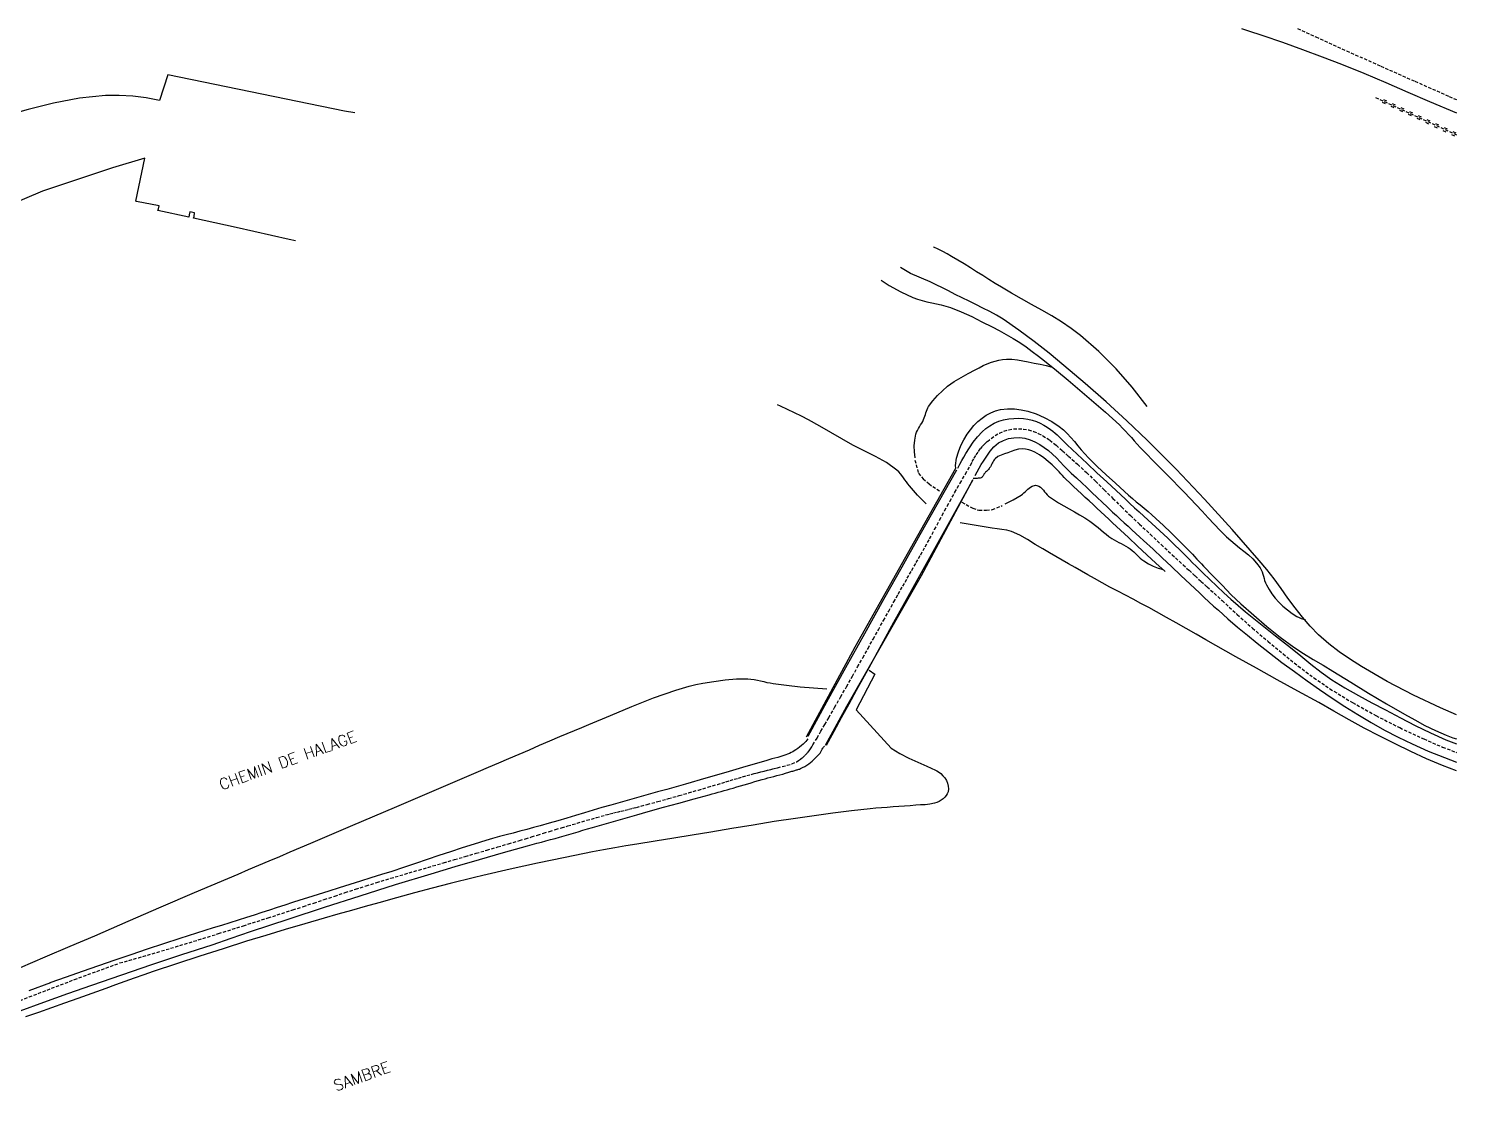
# Model space of a CAD drawing. Header units: millimetres. Extents: x 163000 to 164000, y 125000 to 126000.
# Drawn here: x 163776 to 164000, y 125832.9 to 126000 of the extents above; entities that cross this region are included whole.
import ezdxf
from ezdxf.enums import TextEntityAlignment as Align

# ---------------------------------------------------------------- set-up
doc = ezdxf.new("R2010")
doc.units = ezdxf.units.MM
doc.linetypes.add('DASHED', pattern=[0.75, 0.5, -0.25])
doc.layers.get('0').update_dxf_attribs({"linetype": 'CONTINUOUS'})
for name, color, linetype in [('W0001', 6, 'DASHED'), ('W0008', 7, 'CONTINUOUS'), ('W0010', 4, 'CONTINUOUS'), ('W0071', 7, 'CONTINUOUS'), ('W0112', 1, 'DASHED'), ('W0120', 7, 'CONTINUOUS'), ('W0211', 2, 'CONTINUOUS'), ('W0214', 2, 'CONTINUOUS'), ('W0220', 5, 'DASHED'), ('W0333', 7, 'CONTINUOUS'), ('W0510', 5, 'CONTINUOUS'), ('W0985', 4, 'CONTINUOUS'), ('W0989', 7, 'CONTINUOUS')]:
    doc.layers.add(name, color=color, linetype=linetype)
doc.styles.get("Standard").update_dxf_attribs({"font": 'romans.shx', "width": 0.85})

# ---------------------------------------------------------------- blocks, each defined once
blk = doc.blocks.new('t220o')
at = {"color": 0, "linetype": 'Continuous'}
for p, q in [((-0.25, 0.25), (0.25, 0.25)), ((-0.25, -0.25), (0.25, -0.25))]:
    blk.add_line(p, q, dxfattribs=at)

msp = doc.modelspace()

# ---------------------------------------------------------------- linework, layer by layer
at = {"layer": 'W0001'}
for points in [[(163975.07, 126000), (163977.95, 125998.69), (163982.77, 125996.51), (163988.13, 125994.11), (163993.5, 125991.73), (163998.87, 125989.36), (164000, 125988.86)], [(163769.14, 125845.36), (163776.17, 125848.18), (163783.25, 125850.89), (163790.36, 125853.49), (163793.27, 125854.32), (163796.17, 125855.16), (163799.07, 125856.02), (163801.96, 125856.89), (163805.86, 125858.1), (163809.75, 125859.33), (163813.63, 125860.57), (163817.51, 125861.82), (163819.15, 125862.35), (163820.79, 125862.89), (163822.43, 125863.44), (163824.07, 125863.98), (163825.71, 125864.52), (163827.35, 125865.06), (163829, 125865.59), (163830.65, 125866.11), (163832.84, 125866.77), (163835.04, 125867.42), (163837.25, 125868.06), (163839.45, 125868.7), (163841.15, 125869.2), (163842.85, 125869.7), (163844.55, 125870.19), (163846.25, 125870.69), (163847.94, 125871.19), (163849.64, 125871.69), (163851.34, 125872.19), (163853.04, 125872.69), (163853.98, 125872.97), (163854.93, 125873.26), (163855.88, 125873.55), (163856.82, 125873.84), (163857.77, 125874.13), (163858.71, 125874.41), (163859.66, 125874.7), (163860.61, 125874.98), (163862.1, 125875.42), (163863.6, 125875.86), (163865.11, 125876.29), (163866.61, 125876.7), (163867.21, 125876.86), (163867.8, 125877.01), (163868.4, 125877.15), (163869, 125877.3), (163869.6, 125877.44), (163870.19, 125877.59), (163870.79, 125877.74), (163871.38, 125877.89), (163873.06, 125878.34), (163874.73, 125878.8), (163876.4, 125879.26), (163878.07, 125879.73), (163879.58, 125880.17), (163881.1, 125880.6), (163882.61, 125881.05), (163884.12, 125881.49), (163884.78, 125881.69), (163885.43, 125881.89), (163886.09, 125882.09), (163886.74, 125882.29), (163887.39, 125882.48), (163888.05, 125882.68), (163888.7, 125882.87), (163889.36, 125883.06), (163889.88, 125883.19), (163890.4, 125883.33), (163890.92, 125883.46), (163891.44, 125883.58), (163891.96, 125883.71), (163892.47, 125883.84), (163892.99, 125883.97), (163893.51, 125884.11), (163894.26, 125884.31), (163895.01, 125884.49), (163895.77, 125884.72), (163896.48, 125885.04), (163896.96, 125885.33), (163897.41, 125885.67), (163897.83, 125886.05), (163898.21, 125886.45), (163898.46, 125886.74), (163898.68, 125887.06), (163898.88, 125887.39), (163899.08, 125887.71), (163899.71, 125888.76), (163900.33, 125889.82), (163900.93, 125890.88), (163901.54, 125891.94), (163902.48, 125893.56), (163903.41, 125895.19), (163904.34, 125896.81), (163905.26, 125898.44), (163906.08, 125899.9), (163906.9, 125901.35), (163907.71, 125902.81), (163908.52, 125904.27), (163909.33, 125905.73), (163910.14, 125907.19), (163910.95, 125908.65), (163911.76, 125910.1), (163912.46, 125911.34), (163913.16, 125912.57), (163913.87, 125913.81), (163914.57, 125915.04), (163915.27, 125916.27), (163915.97, 125917.51), (163916.67, 125918.75), (163917.36, 125919.99), (163917.76, 125920.72), (163918.16, 125921.46), (163918.55, 125922.19), (163918.94, 125922.93), (163919.34, 125923.67), (163919.73, 125924.41), (163920.13, 125925.14), (163920.54, 125925.87), (163921.34, 125927.3), (163922.15, 125928.73), (163922.98, 125930.15), (163923.81, 125931.57), (163924.07, 125932.12), (163924.36, 125932.66), (163924.68, 125933.18), (163925.02, 125933.68), (163925.34, 125934.11), (163925.68, 125934.52), (163926.05, 125934.91), (163926.44, 125935.27), (163927.03, 125935.75), (163927.66, 125936.19), (163928.32, 125936.58), (163929.03, 125936.88), (163929.78, 125937.09), (163930.54, 125937.22), (163931.32, 125937.26), (163932.1, 125937.21), (163932.89, 125937.07), (163933.67, 125936.84), (163934.42, 125936.53), (163935.13, 125936.16), (163936.22, 125935.47), (163937.23, 125934.67), (163938.19, 125933.81), (163939.14, 125932.96), (163940.58, 125931.68), (163941.99, 125930.37), (163943.38, 125929.03), (163944.76, 125927.68), (163946.13, 125926.33), (163947.5, 125924.98), (163948.88, 125923.63), (163950.27, 125922.3), (163951.98, 125920.7), (163953.69, 125919.1), (163955.41, 125917.51), (163957.13, 125915.92), (163958.07, 125915.06), (163959.01, 125914.19), (163959.95, 125913.33), (163960.9, 125912.47), (163963.26, 125910.3), (163965.62, 125908.13), (163968.01, 125905.99), (163970.45, 125903.9), (163972.8, 125901.96), (163975.19, 125900.05), (163977.63, 125898.21), (163980.15, 125896.49), (163983.72, 125894.31), (163987.37, 125892.28), (163991.1, 125890.39), (163994.88, 125888.61), (163997.83, 125887.34), (164000, 125886.5)]]:
    msp.add_lwpolyline(points, dxfattribs=at)
at = {"layer": 'W0008'}
for points in [[(163966.3, 126000), (163967.22, 125999.7), (163969.61, 125998.91), (163972.73, 125997.85), (163975.83, 125996.74), (163978.92, 125995.59), (163981.99, 125994.4), (163985.47, 125992.99), (163988.92, 125991.53), (163992.36, 125990.05), (163995.8, 125988.57), (164000, 125986.77)], [(163921.82, 125931.09), (163922.1, 125931.68), (163922.4, 125932.26), (163922.72, 125932.82), (163923.07, 125933.38), (163923.63, 125934.27), (163924.22, 125935.15), (163924.86, 125936), (163925.6, 125936.78), (163926.19, 125937.28), (163926.82, 125937.73), (163927.5, 125938.11), (163928.21, 125938.42), (163928.98, 125938.66), (163929.78, 125938.81), (163930.58, 125938.88), (163931.38, 125938.89), (163932.08, 125938.85), (163932.78, 125938.75), (163933.46, 125938.59), (163934.13, 125938.38), (163934.72, 125938.14), (163935.29, 125937.84), (163935.83, 125937.5), (163936.35, 125937.14), (163936.71, 125936.87), (163937.04, 125936.58), (163937.37, 125936.28), (163937.68, 125935.97), (163937.99, 125935.66), (163938.3, 125935.34), (163938.62, 125935.03), (163938.93, 125934.72), (163940.49, 125933.27), (163942.06, 125931.81), (163943.62, 125930.36), (163945.18, 125928.91), (163945.9, 125928.23), (163946.63, 125927.56), (163947.35, 125926.89), (163948.08, 125926.22), (163948.8, 125925.55), (163949.52, 125924.88), (163950.25, 125924.21), (163950.97, 125923.54), (163952.22, 125922.39), (163953.47, 125921.24), (163954.71, 125920.09), (163955.94, 125918.92), (163956.48, 125918.4), (163957.02, 125917.86), (163957.56, 125917.33), (163958.09, 125916.79), (163958.62, 125916.25), (163959.16, 125915.72), (163959.69, 125915.18), (163960.23, 125914.65), (163961.32, 125913.6), (163962.4, 125912.56), (163963.5, 125911.52), (163964.62, 125910.51), (163966.91, 125908.56), (163969.25, 125906.66), (163971.6, 125904.79), (163973.96, 125902.93), (163975.57, 125901.64), (163977.17, 125900.35), (163978.8, 125899.08), (163980.48, 125897.9), (163982.52, 125896.62), (163984.62, 125895.44), (163986.74, 125894.3), (163988.86, 125893.18), (163991.2, 125891.95), (163993.55, 125890.73), (163995.93, 125889.56), (163998.35, 125888.48), (164000, 125887.83)], [(163924.54, 125929.9), (163924.83, 125930.49), (163925.14, 125931.07), (163925.48, 125931.64), (163925.84, 125932.19), (163926.34, 125932.95), (163926.85, 125933.72), (163927.45, 125934.44), (163928.18, 125935.04), (163928.94, 125935.43), (163929.75, 125935.7), (163930.59, 125935.85), (163931.45, 125935.87), (163932.3, 125935.77), (163933.12, 125935.53), (163933.9, 125935.2), (163934.64, 125934.8), (163936.02, 125933.82), (163937.25, 125932.67), (163938.41, 125931.46), (163939.59, 125930.3), (163940.41, 125929.54), (163941.22, 125928.78), (163942.02, 125928.02), (163942.83, 125927.25), (163943.64, 125926.49), (163944.44, 125925.72), (163945.25, 125924.96), (163946.07, 125924.2), (163946.67, 125923.64), (163947.28, 125923.08), (163947.89, 125922.52), (163948.5, 125921.96), (163949.11, 125921.4), (163949.72, 125920.84), (163950.33, 125920.28), (163950.94, 125919.71), (163952.41, 125918.35), (163953.87, 125916.99), (163955.33, 125915.63), (163956.79, 125914.27), (163957.52, 125913.58), (163958.25, 125912.89), (163958.98, 125912.2), (163959.71, 125911.51), (163960.44, 125910.82), (163961.17, 125910.14), (163961.91, 125909.46), (163962.66, 125908.79), (163964.16, 125907.47), (163965.68, 125906.17), (163967.21, 125904.89), (163968.77, 125903.63), (163970.69, 125902.11), (163972.64, 125900.63), (163974.6, 125899.17), (163976.59, 125897.74), (163978.54, 125896.37), (163980.5, 125895.02), (163982.49, 125893.7), (163984.51, 125892.44), (163986.6, 125891.21), (163988.72, 125890.02), (163990.87, 125888.9), (163993.05, 125887.84), (163995.57, 125886.72), (163998.13, 125885.69), (164000, 125884.99)], [(163898.28, 125888.63), (163898.11, 125888.41), (163897.94, 125888.2), (163897.75, 125888), (163897.55, 125887.81), (163897.28, 125887.57), (163896.99, 125887.35), (163896.69, 125887.13), (163896.39, 125886.93), (163896.15, 125886.77), (163895.91, 125886.62), (163895.66, 125886.48), (163895.41, 125886.36), (163894.5, 125886.01), (163893.57, 125885.73), (163892.64, 125885.48), (163891.71, 125885.21), (163888.56, 125884.28), (163885.4, 125883.36), (163882.25, 125882.45), (163879.09, 125881.54), (163877.62, 125881.13), (163876.16, 125880.71), (163874.69, 125880.31), (163873.23, 125879.9), (163871.76, 125879.49), (163870.29, 125879.08), (163868.83, 125878.67), (163867.37, 125878.25), (163865.98, 125877.85), (163864.6, 125877.44), (163863.22, 125877.03), (163861.84, 125876.62), (163860.46, 125876.21), (163859.08, 125875.8), (163857.7, 125875.4), (163856.31, 125875.01), (163855.25, 125874.71), (163854.18, 125874.43), (163853.11, 125874.15), (163852.04, 125873.87), (163850.97, 125873.59), (163849.9, 125873.3), (163848.84, 125873.01), (163847.78, 125872.7), (163845.92, 125872.13), (163844.08, 125871.54), (163842.23, 125870.93), (163840.4, 125870.32), (163838.56, 125869.69), (163836.72, 125869.07), (163834.88, 125868.46), (163833.04, 125867.86), (163831.39, 125867.34), (163829.74, 125866.82), (163828.09, 125866.3), (163826.43, 125865.79), (163824.78, 125865.28), (163823.12, 125864.76), (163821.47, 125864.25), (163819.82, 125863.72), (163818.62, 125863.34), (163817.43, 125862.95), (163816.23, 125862.56), (163815.03, 125862.17), (163813.84, 125861.78), (163812.64, 125861.39), (163811.44, 125861), (163810.25, 125860.62), (163808.94, 125860.2), (163807.62, 125859.79), (163806.31, 125859.39), (163804.99, 125858.98), (163803.68, 125858.58), (163802.37, 125858.17), (163801.06, 125857.76), (163799.75, 125857.34), (163797.19, 125856.5), (163794.65, 125855.65), (163792.1, 125854.79), (163789.56, 125853.92), (163787.02, 125853.04), (163784.48, 125852.16), (163781.95, 125851.27), (163779.41, 125850.37)], [(163804.83, 125856.36), (163807.84, 125857.39), (163810.85, 125858.41), (163813.87, 125859.42), (163816.9, 125860.41), (163822.46, 125862.22), (163828.04, 125864.01), (163833.62, 125865.77), (163839.21, 125867.49), (163842.98, 125868.61), (163846.76, 125869.71), (163850.55, 125870.79), (163854.33, 125871.86), (163855.05, 125872.06), (163855.76, 125872.26), (163856.48, 125872.45), (163857.19, 125872.64), (163857.91, 125872.83), (163858.62, 125873.02), (163859.33, 125873.22), (163860.05, 125873.42), (163860.79, 125873.63), (163861.53, 125873.85), (163862.26, 125874.07), (163863, 125874.29), (163863.74, 125874.51), (163864.48, 125874.73), (163865.21, 125874.95), (163865.95, 125875.17), (163867.78, 125875.69), (163869.6, 125876.21), (163871.43, 125876.72), (163873.25, 125877.23), (163875.64, 125877.9), (163878.03, 125878.56), (163880.43, 125879.22), (163882.82, 125879.88), (163883.29, 125880.01), (163883.76, 125880.14), (163884.23, 125880.27), (163884.7, 125880.4), (163885.17, 125880.53), (163885.64, 125880.66), (163886.11, 125880.79), (163886.58, 125880.92), (163887.15, 125881.09), (163887.71, 125881.25), (163888.28, 125881.42), (163888.84, 125881.59), (163889.4, 125881.76), (163889.97, 125881.92), (163890.53, 125882.09), (163891.1, 125882.25), (163891.56, 125882.38), (163892.02, 125882.5), (163892.48, 125882.62), (163892.94, 125882.74), (163893.4, 125882.87), (163893.87, 125882.99), (163894.33, 125883.11), (163894.79, 125883.24), (163894.95, 125883.29), (163895.11, 125883.34), (163895.27, 125883.39), (163895.43, 125883.44), (163895.6, 125883.49), (163895.76, 125883.54), (163895.92, 125883.59), (163896.08, 125883.64), (163896.21, 125883.68), (163896.34, 125883.71), (163896.47, 125883.75), (163896.6, 125883.78), (163896.72, 125883.82), (163896.85, 125883.86), (163896.98, 125883.9), (163897.11, 125883.96), (163897.46, 125884.12), (163897.8, 125884.31), (163898.13, 125884.51), (163898.45, 125884.73), (163898.7, 125884.92), (163898.93, 125885.13), (163899.16, 125885.35), (163899.38, 125885.56), (163899.6, 125885.76), (163899.81, 125885.96), (163900.02, 125886.18), (163900.2, 125886.4), (163900.27, 125886.5), (163900.33, 125886.61), (163900.38, 125886.72), (163900.43, 125886.82), (163900.49, 125886.93), (163900.54, 125887.04), (163900.6, 125887.15), (163900.66, 125887.25), (163900.72, 125887.32), (163900.77, 125887.38), (163900.83, 125887.44), (163900.89, 125887.5)], [(163774.71, 125846), (163778.46, 125847.36), (163782.23, 125848.68), (163785.99, 125850), (163790.69, 125851.63), (163795.39, 125853.23), (163800.1, 125854.81), (163804.83, 125856.36)], [(163776.15, 125849.18), (163779.55, 125850.42)]]:
    msp.add_lwpolyline(points, dxfattribs=at)
at = {"layer": 'W0010'}
for points in [[(163898.3, 125889.05), (163901.26, 125894.43), (163904.23, 125899.8), (163907.21, 125905.17), (163910.2, 125910.53), (163913.05, 125915.61), (163915.9, 125920.68), (163918.77, 125925.75), (163921.64, 125930.81)], [(163924.16, 125929.25), (163921.53, 125924.55), (163918.91, 125919.85), (163916.29, 125915.14), (163913.68, 125910.43), (163911.72, 125906.88), (163909.77, 125903.33), (163907.82, 125899.77), (163905.87, 125896.22), (163904.69, 125894.06), (163903.51, 125891.91), (163902.33, 125889.76), (163901.15, 125887.6)]]:
    msp.add_lwpolyline(points, dxfattribs=at)
at = {"layer": 'W0071'}
msp.add_lwpolyline([(163796.61, 125988.71), (163794.52, 125989.14), (163792.4, 125989.41), (163790.26, 125989.53), (163788.13, 125989.49), (163784.03, 125989.07), (163779.98, 125988.31), (163776, 125987.32), (163772.05, 125986.23), (163771.03, 125985.91), (163770.02, 125985.56), (163769.01, 125985.18), (163768.02, 125984.79), (163767.02, 125984.38), (163766.03, 125983.98), (163765.03, 125983.59), (163764.03, 125983.22), (163762.81, 125982.8), (163761.59, 125982.38), (163760.37, 125981.98), (163759.14, 125981.58)], dxfattribs=at)
at = {"layer": 'W0112'}
for points in [[(163915.05, 125932.32), (163915.62, 125930.28), (163916.35, 125929.41), (163917.29, 125928.62), (163917.86, 125928.18), (163918.92, 125927.52)], [(163922.44, 125925.75), (163924.13, 125924.78), (163925.11, 125924.47), (163926.28, 125924.49), (163927.21, 125924.57), (163928.75, 125925.2)]]:
    msp.add_lwpolyline(points, dxfattribs=at)
at = {"layer": 'W0120'}
for points in [[(163898.08, 125888.97), (163905.72, 125903.08), (163915.55, 125920.53), (163921.46, 125931.07)], [(163924.09, 125929.18), (163916.03, 125914.2), (163904.36, 125893.71), (163900.98, 125887.61)]]:
    msp.add_lwpolyline(points, dxfattribs=at)
at = {"layer": 'W0211'}
for points in [[(163951.48, 125940.74), (163949.16, 125943.78), (163946.64, 125946.66), (163943.93, 125949.36), (163941.05, 125951.88), (163939.59, 125952.99), (163938.08, 125954.01), (163936.53, 125954.97), (163934.95, 125955.87), (163933.36, 125956.75), (163931.77, 125957.62), (163930.19, 125958.51), (163928.63, 125959.43), (163927.65, 125960.04), (163926.68, 125960.65), (163925.71, 125961.26), (163924.74, 125961.88), (163923.76, 125962.49), (163922.78, 125963.1), (163921.8, 125963.69), (163920.81, 125964.27), (163920.12, 125964.66), (163919.42, 125965.03), (163918.72, 125965.39), (163918.02, 125965.74), (163917.97, 125965.76)], [(163909.77, 125960.54), (163911.03, 125959.74), (163912.86, 125958.72), (163914.76, 125957.83), (163915.48, 125957.56), (163916.21, 125957.35), (163916.95, 125957.17), (163917.7, 125957.01), (163918.44, 125956.86), (163919.18, 125956.69), (163919.92, 125956.5), (163920.64, 125956.26), (163922.32, 125955.59), (163923.97, 125954.84), (163925.58, 125954.04), (163927.19, 125953.22), (163928.29, 125952.64), (163929.39, 125952.05), (163930.46, 125951.43), (163931.52, 125950.77), (163932.51, 125950.1), (163933.48, 125949.39), (163934.43, 125948.66), (163935.37, 125947.91), (163937.25, 125946.4), (163939.1, 125944.86), (163940.93, 125943.3), (163942.76, 125941.73), (163943.87, 125940.78), (163944.98, 125939.83), (163946.07, 125938.86), (163947.14, 125937.85), (163947.62, 125937.37), (163948.09, 125936.87), (163948.55, 125936.37), (163949.01, 125935.86), (163949.46, 125935.35), (163949.91, 125934.84), (163950.37, 125934.34), (163950.84, 125933.84), (163951.52, 125933.14), (163952.2, 125932.45), (163952.89, 125931.76), (163953.58, 125931.08), (163954.27, 125930.39), (163954.96, 125929.71), (163955.64, 125929.02), (163956.32, 125928.32), (163957.28, 125927.33), (163958.23, 125926.33), (163959.17, 125925.32), (163960.11, 125924.31), (163961.05, 125923.3), (163962, 125922.3), (163962.96, 125921.31), (163963.93, 125920.33), (163964.59, 125919.72), (163965.27, 125919.15), (163965.98, 125918.59), (163966.68, 125918.04), (163967.37, 125917.46), (163968.04, 125916.84), (163968.66, 125916.17), (163969.21, 125915.44), (163969.39, 125915.12), (163969.53, 125914.8), (163969.64, 125914.46), (163969.74, 125914.12), (163969.83, 125913.78), (163969.92, 125913.44), (163970.04, 125913.1), (163970.19, 125912.78), (163970.61, 125912.06), (163971.07, 125911.36), (163971.58, 125910.7), (163972.13, 125910.07), (163972.78, 125909.44), (163973.48, 125908.85), (163974.21, 125908.31), (163974.98, 125907.83), (163975.31, 125907.65), (163975.64, 125907.51), (163975.99, 125907.38), (163976.34, 125907.28)], [(163921.46, 125931.07), (163921.44, 125931.47), (163921.46, 125931.87), (163921.52, 125932.27), (163921.6, 125932.66), (163921.9, 125933.65), (163922.28, 125934.61), (163922.73, 125935.53), (163923.26, 125936.41), (163923.76, 125937.11), (163924.31, 125937.76), (163924.92, 125938.37), (163925.59, 125938.91), (163926.25, 125939.36), (163926.95, 125939.75), (163927.7, 125940.06), (163928.48, 125940.27), (163929.57, 125940.4), (163930.66, 125940.37), (163931.74, 125940.23), (163932.8, 125939.99), (163934.1, 125939.57), (163935.36, 125939.03), (163936.55, 125938.37), (163937.69, 125937.6), (163938.35, 125937.07), (163938.96, 125936.49), (163939.54, 125935.88), (163940.08, 125935.24), (163940.62, 125934.6), (163941.15, 125933.96), (163941.7, 125933.33), (163942.28, 125932.72), (163943.67, 125931.36), (163945.08, 125930.02), (163946.51, 125928.7), (163947.95, 125927.39), (163948.56, 125926.86), (163949.17, 125926.34), (163949.79, 125925.82), (163950.41, 125925.3), (163951.03, 125924.79), (163951.64, 125924.27), (163952.25, 125923.74), (163952.85, 125923.2), (163954.05, 125922.1), (163955.22, 125920.97), (163956.37, 125919.83), (163957.52, 125918.68), (163957.88, 125918.31), (163958.24, 125917.94), (163958.59, 125917.57), (163958.94, 125917.2), (163959.29, 125916.82), (163959.64, 125916.45), (163960, 125916.08), (163960.35, 125915.71), (163961.79, 125914.21), (163963.23, 125912.71), (163964.69, 125911.23), (163966.2, 125909.8), (163968.21, 125908.01), (163970.26, 125906.27), (163972.36, 125904.6), (163974.52, 125903), (163976.01, 125902), (163977.55, 125901.06), (163979.09, 125900.16), (163980.63, 125899.24), (163983.42, 125897.53), (163986.21, 125895.81), (163989.02, 125894.12), (163991.86, 125892.49), (163993.46, 125891.61), (163995.06, 125890.74), (163996.69, 125889.93), (163998.37, 125889.19), (163999.46, 125888.78), (164000, 125888.62)], [(163954.32, 125914.86), (163952.87, 125916.19), (163951.42, 125917.51), (163949.98, 125918.85), (163948.54, 125920.18), (163947.92, 125920.76), (163947.3, 125921.33), (163946.69, 125921.91), (163946.07, 125922.49), (163945.46, 125923.07), (163944.85, 125923.65), (163944.23, 125924.23), (163943.61, 125924.8), (163943.01, 125925.37), (163942.39, 125925.94), (163941.78, 125926.5), (163941.17, 125927.06), (163940.56, 125927.63), (163939.95, 125928.2), (163939.35, 125928.77), (163938.75, 125929.35), (163938.47, 125929.63), (163938.2, 125929.91), (163937.94, 125930.2), (163937.68, 125930.49), (163937.41, 125930.78), (163937.14, 125931.06), (163936.86, 125931.33), (163936.57, 125931.6), (163935.94, 125932.14), (163935.29, 125932.68), (163934.61, 125933.17), (163933.87, 125933.58), (163933.41, 125933.78), (163932.93, 125933.94), (163932.43, 125934.04), (163931.92, 125934.08), (163931.32, 125934.03), (163930.74, 125933.89), (163930.17, 125933.7), (163929.62, 125933.49), (163929.11, 125933.32), (163928.59, 125933.12), (163928.09, 125932.88), (163927.64, 125932.55), (163927.5, 125932.39), (163927.37, 125932.22), (163927.27, 125932.04), (163927.17, 125931.85), (163927.09, 125931.67), (163927, 125931.48), (163926.9, 125931.3), (163926.79, 125931.13), (163926.69, 125931.01), (163926.59, 125930.89), (163926.49, 125930.78), (163926.38, 125930.68), (163926.27, 125930.57), (163926.16, 125930.46), (163926.06, 125930.35), (163925.96, 125930.24), (163925.9, 125930.15), (163925.85, 125930.07), (163925.8, 125929.98), (163925.76, 125929.89), (163925.7, 125929.8), (163925.64, 125929.71), (163925.57, 125929.63), (163925.48, 125929.57), (163925.32, 125929.5), (163925.15, 125929.48), (163924.98, 125929.48), (163924.82, 125929.47), (163924.76, 125929.47), (163924.71, 125929.47), (163924.66, 125929.47), (163924.6, 125929.47), (163924.55, 125929.47), (163924.5, 125929.47), (163924.45, 125929.47), (163924.39, 125929.47), (163924.37, 125929.47), (163924.35, 125929.46), (163924.33, 125929.45), (163924.31, 125929.44), (163924.29, 125929.44), (163924.26, 125929.44), (163924.24, 125929.44), (163924.21, 125929.46)]]:
    msp.add_lwpolyline(points, dxfattribs=at)
at = {"layer": 'W0214'}
for points in [[(164000, 125892.42), (163997.49, 125893.48), (163993.28, 125895.47), (163989.16, 125897.63), (163985.13, 125899.98), (163983.36, 125901.09), (163981.63, 125902.27), (163979.96, 125903.55), (163978.39, 125904.94), (163977.08, 125906.29), (163975.85, 125907.71), (163974.7, 125909.18), (163973.58, 125910.68), (163972.49, 125912.2), (163971.39, 125913.7), (163970.26, 125915.18), (163969.07, 125916.62), (163964.82, 125921.47), (163960.48, 125926.23), (163956.03, 125930.9), (163951.48, 125935.47), (163948.32, 125938.51), (163945.08, 125941.47), (163941.78, 125944.36), (163938.42, 125947.18), (163936.11, 125949.08), (163933.77, 125950.94), (163931.38, 125952.73), (163928.89, 125954.41), (163927.86, 125955.04), (163926.8, 125955.62), (163925.72, 125956.18), (163924.63, 125956.71), (163923.55, 125957.24), (163922.46, 125957.77), (163921.38, 125958.31), (163920.32, 125958.89), (163917.46, 125960.29), (163914.4, 125961.62), (163912.8, 125962.54)], [(163915.12, 125932.72), (163914.99, 125933.64), (163914.97, 125934.56), (163915.05, 125935.48), (163915.23, 125936.39), (163915.33, 125936.7), (163915.46, 125937), (163915.62, 125937.29), (163915.79, 125937.58), (163915.96, 125937.85), (163916.13, 125938.13), (163916.29, 125938.41), (163916.43, 125938.7), (163916.54, 125938.95), (163916.63, 125939.21), (163916.71, 125939.48), (163916.79, 125939.74), (163916.87, 125940), (163916.97, 125940.26), (163917.09, 125940.51), (163917.22, 125940.76), (163917.86, 125941.64), (163918.59, 125942.46), (163919.38, 125943.21), (163920.2, 125943.91), (163921.23, 125944.65), (163922.32, 125945.31), (163923.43, 125945.92), (163924.54, 125946.51), (163925.15, 125946.83), (163925.77, 125947.15), (163926.4, 125947.44), (163927.06, 125947.68), (163927.63, 125947.86), (163928.22, 125948.01), (163928.82, 125948.12), (163929.43, 125948.18), (163930.29, 125948.15), (163931.14, 125948.04), (163931.98, 125947.88), (163932.82, 125947.73), (163933.76, 125947.55), (163934.71, 125947.36), (163935.65, 125947.15), (163936.58, 125946.92)], [(163929.21, 125925.47), (163929.86, 125925.77), (163930.49, 125926.1), (163931.11, 125926.46), (163931.71, 125926.84), (163931.94, 125927.01), (163932.15, 125927.19), (163932.35, 125927.38), (163932.56, 125927.57), (163932.76, 125927.76), (163932.98, 125927.94), (163933.21, 125928.1), (163933.46, 125928.24), (163933.63, 125928.31), (163933.8, 125928.37), (163933.99, 125928.4), (163934.17, 125928.38), (163934.48, 125928.25), (163934.76, 125928.07), (163935, 125927.85), (163935.21, 125927.61), (163935.4, 125927.38), (163935.59, 125927.14), (163935.8, 125926.91), (163936.03, 125926.7), (163936.81, 125926.16), (163937.61, 125925.65), (163938.42, 125925.17), (163939.25, 125924.71), (163940.08, 125924.25), (163940.9, 125923.78), (163941.71, 125923.29), (163942.5, 125922.77), (163942.94, 125922.45), (163943.37, 125922.11), (163943.8, 125921.76), (163944.22, 125921.41), (163944.64, 125921.05), (163945.06, 125920.71), (163945.5, 125920.37), (163945.95, 125920.06), (163946.3, 125919.83), (163946.66, 125919.63), (163947.03, 125919.43), (163947.4, 125919.24), (163947.78, 125919.05), (163948.14, 125918.85), (163948.5, 125918.64), (163948.85, 125918.4), (163949.13, 125918.19), (163949.39, 125917.95), (163949.65, 125917.7), (163949.9, 125917.45), (163950.14, 125917.2), (163950.4, 125916.96), (163950.68, 125916.73), (163950.96, 125916.52), (163951.68, 125916.09), (163952.43, 125915.72), (163953.21, 125915.41), (163954, 125915.16)]]:
    msp.add_lwpolyline(points, dxfattribs=at)
at = {"layer": 'W0220'}
msp.add_lwpolyline([(163987.32, 125989.2), (164000, 125983.33)], dxfattribs=at)
at = {"layer": 'W0333'}
for points in [[(163797.87, 125992.77), (163796.61, 125988.71)], [(163827.2, 125986.77), (163825.6, 125987.07), (163797.88, 125992.77)]]:
    msp.add_lwpolyline(points, dxfattribs=at)
at = {"layer": 'W0510'}
for points in [[(163817.92, 125966.74), (163816.93, 125966.95), (163808.6, 125968.79), (163801.92, 125970.26), (163802.01, 125970.54), (163802.09, 125971.11), (163801.34, 125971.28), (163801.24, 125970.77), (163801.2, 125970.42), (163796.31, 125971.49), (163796.45, 125971.74), (163796.44, 125971.75), (163796.54, 125972.21), (163793, 125972.87), (163792.86, 125972.92), (163794.31, 125979.67), (163789.21, 125978.18), (163778.25, 125974.5), (163765.17, 125968.94)], [(163916.81, 125925.46), (163916.14, 125926.15), (163915.49, 125926.86), (163914.85, 125927.58), (163914.21, 125928.31), (163913.96, 125928.61), (163913.73, 125928.93), (163913.5, 125929.26), (163913.28, 125929.58), (163913.04, 125929.9), (163912.79, 125930.21), (163912.52, 125930.51), (163912.23, 125930.78), (163910.62, 125931.95), (163908.87, 125932.92), (163907.09, 125933.79), (163905.35, 125934.7), (163903.61, 125935.69), (163901.87, 125936.67), (163900.13, 125937.66), (163898.38, 125938.63), (163897.3, 125939.21), (163896.2, 125939.75), (163895.09, 125940.27), (163893.98, 125940.79), (163893.53, 125941.02)], [(164000, 125883.62), (163997.81, 125884.45), (163995.31, 125885.5), (163992.84, 125886.64), (163990.4, 125887.83), (163987.97, 125889.05), (163985.55, 125890.32), (163983.16, 125891.64), (163980.78, 125892.98), (163978.4, 125894.31), (163975.14, 125896.1), (163971.88, 125897.89), (163968.63, 125899.69), (163965.38, 125901.5), (163963.82, 125902.38), (163962.27, 125903.26), (163960.72, 125904.14), (163959.17, 125905.03), (163957.62, 125905.92), (163956.06, 125906.8), (163954.5, 125907.68), (163952.94, 125908.55), (163951.73, 125909.21), (163950.52, 125909.86), (163949.3, 125910.51), (163948.08, 125911.15), (163946.87, 125911.79), (163945.65, 125912.44), (163944.44, 125913.1), (163943.23, 125913.76), (163942.21, 125914.33), (163941.2, 125914.91), (163940.19, 125915.49), (163939.18, 125916.07), (163938.17, 125916.66), (163937.16, 125917.24), (163936.15, 125917.82), (163935.14, 125918.4), (163933.94, 125919.12), (163932.75, 125919.87), (163931.53, 125920.58), (163930.23, 125921.14), (163929.49, 125921.35), (163928.72, 125921.47), (163927.95, 125921.56), (163927.19, 125921.66), (163925.92, 125921.88), (163924.66, 125922.09), (163923.4, 125922.29), (163922.14, 125922.5)], [(163907.9, 125899.38), (163908.78, 125898.78), (163905.84, 125893.18), (163911.36, 125887.17)], [(163786.47, 125857.77), (163791.67, 125860.03), (163796.87, 125862.28), (163802.07, 125864.52), (163807.28, 125866.75), (163808.91, 125867.44), (163810.54, 125868.14), (163812.17, 125868.83), (163813.8, 125869.52), (163815.44, 125870.21), (163817.07, 125870.9), (163818.7, 125871.59), (163820.33, 125872.28), (163826.9, 125875.08), (163833.47, 125877.88), (163840.04, 125880.69), (163846.61, 125883.5), (163848.2, 125884.18), (163849.8, 125884.87), (163851.4, 125885.56), (163853, 125886.25), (163854.6, 125886.93), (163856.2, 125887.62), (163857.8, 125888.3), (163859.4, 125888.98), (163860.53, 125889.47), (163861.66, 125889.95), (163862.8, 125890.43), (163863.93, 125890.9), (163867.31, 125892.3), (163870.69, 125893.72), (163874.09, 125895.07), (163877.55, 125896.28), (163878.59, 125896.6), (163879.65, 125896.88), (163880.71, 125897.13), (163881.79, 125897.34), (163883.53, 125897.63), (163885.29, 125897.88), (163887.06, 125898.03), (163888.84, 125898.04), (163889.35, 125898), (163889.86, 125897.93), (163890.36, 125897.84), (163890.86, 125897.72), (163891.36, 125897.61), (163891.85, 125897.49), (163892.35, 125897.39), (163892.85, 125897.31), (163894.95, 125897.03), (163897.05, 125896.8), (163899.15, 125896.62), (163901.26, 125896.48)], [(163911.36, 125887.17), (163912.68, 125886.31), (163914.09, 125885.61), (163915.52, 125884.98), (163916.93, 125884.33), (163917.16, 125884.23), (163917.39, 125884.13), (163917.62, 125884.04), (163917.85, 125883.95), (163918.08, 125883.85), (163918.31, 125883.74), (163918.53, 125883.61), (163918.74, 125883.47), (163919.11, 125883.18), (163919.46, 125882.86), (163919.77, 125882.5), (163920.01, 125882.09), (163920.18, 125881.68), (163920.28, 125881.24), (163920.32, 125880.79), (163920.26, 125880.34), (163920.15, 125880.02), (163919.97, 125879.73), (163919.75, 125879.47), (163919.51, 125879.24), (163919.19, 125879.01), (163918.85, 125878.82), (163918.49, 125878.66), (163918.12, 125878.54), (163917.41, 125878.38), (163916.67, 125878.31), (163915.95, 125878.27), (163915.22, 125878.23), (163914.33, 125878.15), (163913.43, 125878.08), (163912.53, 125878.01), (163911.63, 125877.95), (163910.73, 125877.89), (163909.84, 125877.82), (163908.94, 125877.74), (163908.04, 125877.66), (163905.11, 125877.33), (163902.18, 125876.96), (163899.25, 125876.57), (163896.33, 125876.15), (163893, 125875.65), (163889.68, 125875.11), (163886.36, 125874.56), (163883.04, 125874.01), (163880.14, 125873.55), (163877.25, 125873.08), (163874.35, 125872.61), (163871.46, 125872.13), (163869.72, 125871.84), (163867.98, 125871.54), (163866.25, 125871.23), (163864.52, 125870.9), (163860.2, 125870.03), (163855.89, 125869.12), (163851.59, 125868.18), (163847.29, 125867.21), (163846.01, 125866.91), (163844.73, 125866.6), (163843.45, 125866.29), (163842.18, 125865.96), (163839.37, 125865.23), (163836.57, 125864.48), (163833.77, 125863.71), (163830.97, 125862.94), (163828.83, 125862.34), (163826.69, 125861.73), (163824.55, 125861.12), (163822.42, 125860.51), (163819.37, 125859.62), (163816.32, 125858.73), (163813.27, 125857.82), (163810.24, 125856.89), (163806.56, 125855.73), (163802.9, 125854.55), (163799.24, 125853.35), (163795.6, 125852.13), (163794.11, 125851.62), (163792.63, 125851.1), (163791.15, 125850.57), (163789.67, 125850.04), (163788.19, 125849.51), (163786.71, 125848.98), (163785.24, 125848.45), (163783.76, 125847.92), (163781.71, 125847.2), (163779.66, 125846.47), (163777.61, 125845.75), (163775.57, 125845.03)], [(163728.2, 125832.88), (163732.11, 125834.59), (163736.03, 125836.29), (163739.95, 125837.98), (163743.87, 125839.67), (163747.48, 125841.22), (163751.1, 125842.76), (163754.72, 125844.3), (163758.34, 125845.84), (163759.91, 125846.5), (163761.48, 125847.17), (163763.04, 125847.83), (163764.61, 125848.49), (163766.18, 125849.15), (163767.75, 125849.82), (163769.32, 125850.48), (163770.88, 125851.15), (163774.78, 125852.8), (163778.68, 125854.46), (163782.58, 125856.11), (163786.47, 125857.77)]]:
    msp.add_lwpolyline(points, dxfattribs=at)

# ---------------------------------------------------------------- block references
at = {"layer": 'W0220', "rotation": 335.1426560736509}
for p in [(163988.68, 125988.57), (163990.04, 125987.94), (163991.4, 125987.31), (163992.76, 125986.68), (163994.12, 125986.05), (163995.48, 125985.42), (163996.85, 125984.79), (163998.21, 125984.16), (163999.57, 125983.53)]:
    msp.add_blockref('t220o', p, dxfattribs=at)

# ---------------------------------------------------------------- texts
at = {"layer": 'W0985'}
msp.add_text('SAMBRE', height=1.75, rotation=19.7757, dxfattribs=at).set_placement((163828.32, 125835.73), align=Align.MIDDLE_CENTER)
at = {"layer": 'W0989'}
msp.add_text('CHEMIN DE HALAGE', height=1.75, rotation=19.8622, dxfattribs=at).set_placement((163816.7, 125885.24), align=Align.MIDDLE_CENTER)

doc.saveas('drawing.dxf')
